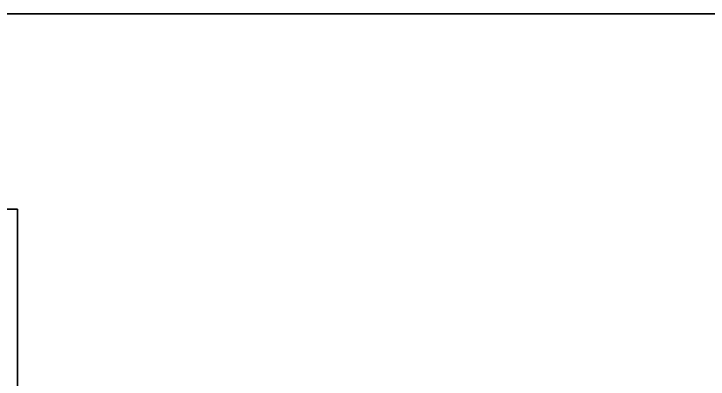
# Model space of a CAD drawing. Extents: x 0 to 4956, y -4930 to 0.
# Drawn here: x 689 to 873.9, y -97.3 to 0 of the extents above; entities that cross this region are included whole.
import ezdxf

# ---------------------------------------------------------------- set-up
doc = ezdxf.new("R2010")
doc.units = 0
for name, color, linetype in [('LAYER0', 7, 'CONTINUOUS'), ('LAYER3', 9, 'CONTINUOUS'), ('LAYER86', 7, 'CONTINUOUS')]:
    doc.layers.add(name, color=color, linetype=linetype)

msp = doc.modelspace()

# ---------------------------------------------------------------- linework, layer by layer
at = {"layer": 'LAYER0', "invisible_edges": 1}
for points in [[(4956, 0), (0, -4930), (0, 0), (4956, 0)], [(0, 0, 5), (4956, 0), (0, 0), (0, 0, 5)], [(4956, 0), (0, 0, 5), (4956, 0, 5), (4956, 0)], [(4956, -4930, 5), (0, 0, 5), (0, -4930, 5), (4956, -4930, 5)], [(0, 0, 5), (4956, -4930, 5), (4956, 0, 5), (0, 0, 5)], [(0, -4930), (4956, 0), (4956, -4930), (0, -4930)]]:
    msp.add_3dface(points, dxfattribs=at)
at = {"layer": 'LAYER3', "invisible_edges": 1}
for points in [[(690, -52, 2650), (672, -152, 2650), (690, -152, 2650), (690, -52, 2650)], [(672, -152, 2650), (690, -52, 2650), (672, -52, 2650), (672, -152, 2650)], [(672, -52, 5), (690, -152, 5), (672, -152, 5), (672, -52, 5)], [(690, -152, 5), (672, -52, 5), (690, -52, 5), (690, -152, 5)], [(690, -52, 2650), (672, -52, 5), (672, -52, 2650), (690, -52, 2650)], [(672, -52, 5), (690, -52, 2650), (690, -52, 5), (672, -52, 5)], [(690, -152, 5), (690, -52, 2650), (690, -152, 2650), (690, -152, 5)], [(690, -52, 2650), (690, -152, 5), (690, -52, 5), (690, -52, 2650)]]:
    msp.add_3dface(points, dxfattribs=at)
at = {"layer": 'LAYER86'}
for points, invisible_edges in [([(2401, 0, 5), (100, -100, 5), (0, 0, 5), (2401, 0, 5)], 1), ([(2401, 0, 2599), (1823, 0, 2060), (0, 0, 2599), (2401, 0, 2599)], 3), ([(773, 0, 2060), (0, 0, 2599), (1823, 0, 2060), (773, 0, 2060)], 3), ([(773, 0, 1223), (0, 0, 2599), (773, 0, 2060), (773, 0, 1223)], 3), ([(773, 0, 1223), (0, 0, 5), (0, 0, 2599), (773, 0, 1223)], 5), ([(0, 0, 5), (773, 0, 1223), (2401, 0, 5), (0, 0, 5)], 3), ([(100, -100, 5), (2401, 0, 5), (2301, -100, 5), (100, -100, 5)], 1), ([(1823, 0, 1223), (2401, 0, 5), (773, 0, 1223), (1823, 0, 1223)], 3)]:
    msp.add_3dface(points, dxfattribs=dict(at, invisible_edges=invisible_edges))

# ---------------------------------------------------------------- meshes
mesh = msp.add_polymesh((2, 2), dxfattribs=at)
for k, corner in enumerate([(2301, -100, 2599), (100, -100, 2599), (2401, 0, 2599), (0, 0, 2599)]):
    mesh.set_mesh_vertex(divmod(k, 2), corner)

doc.saveas('drawing.dxf')
